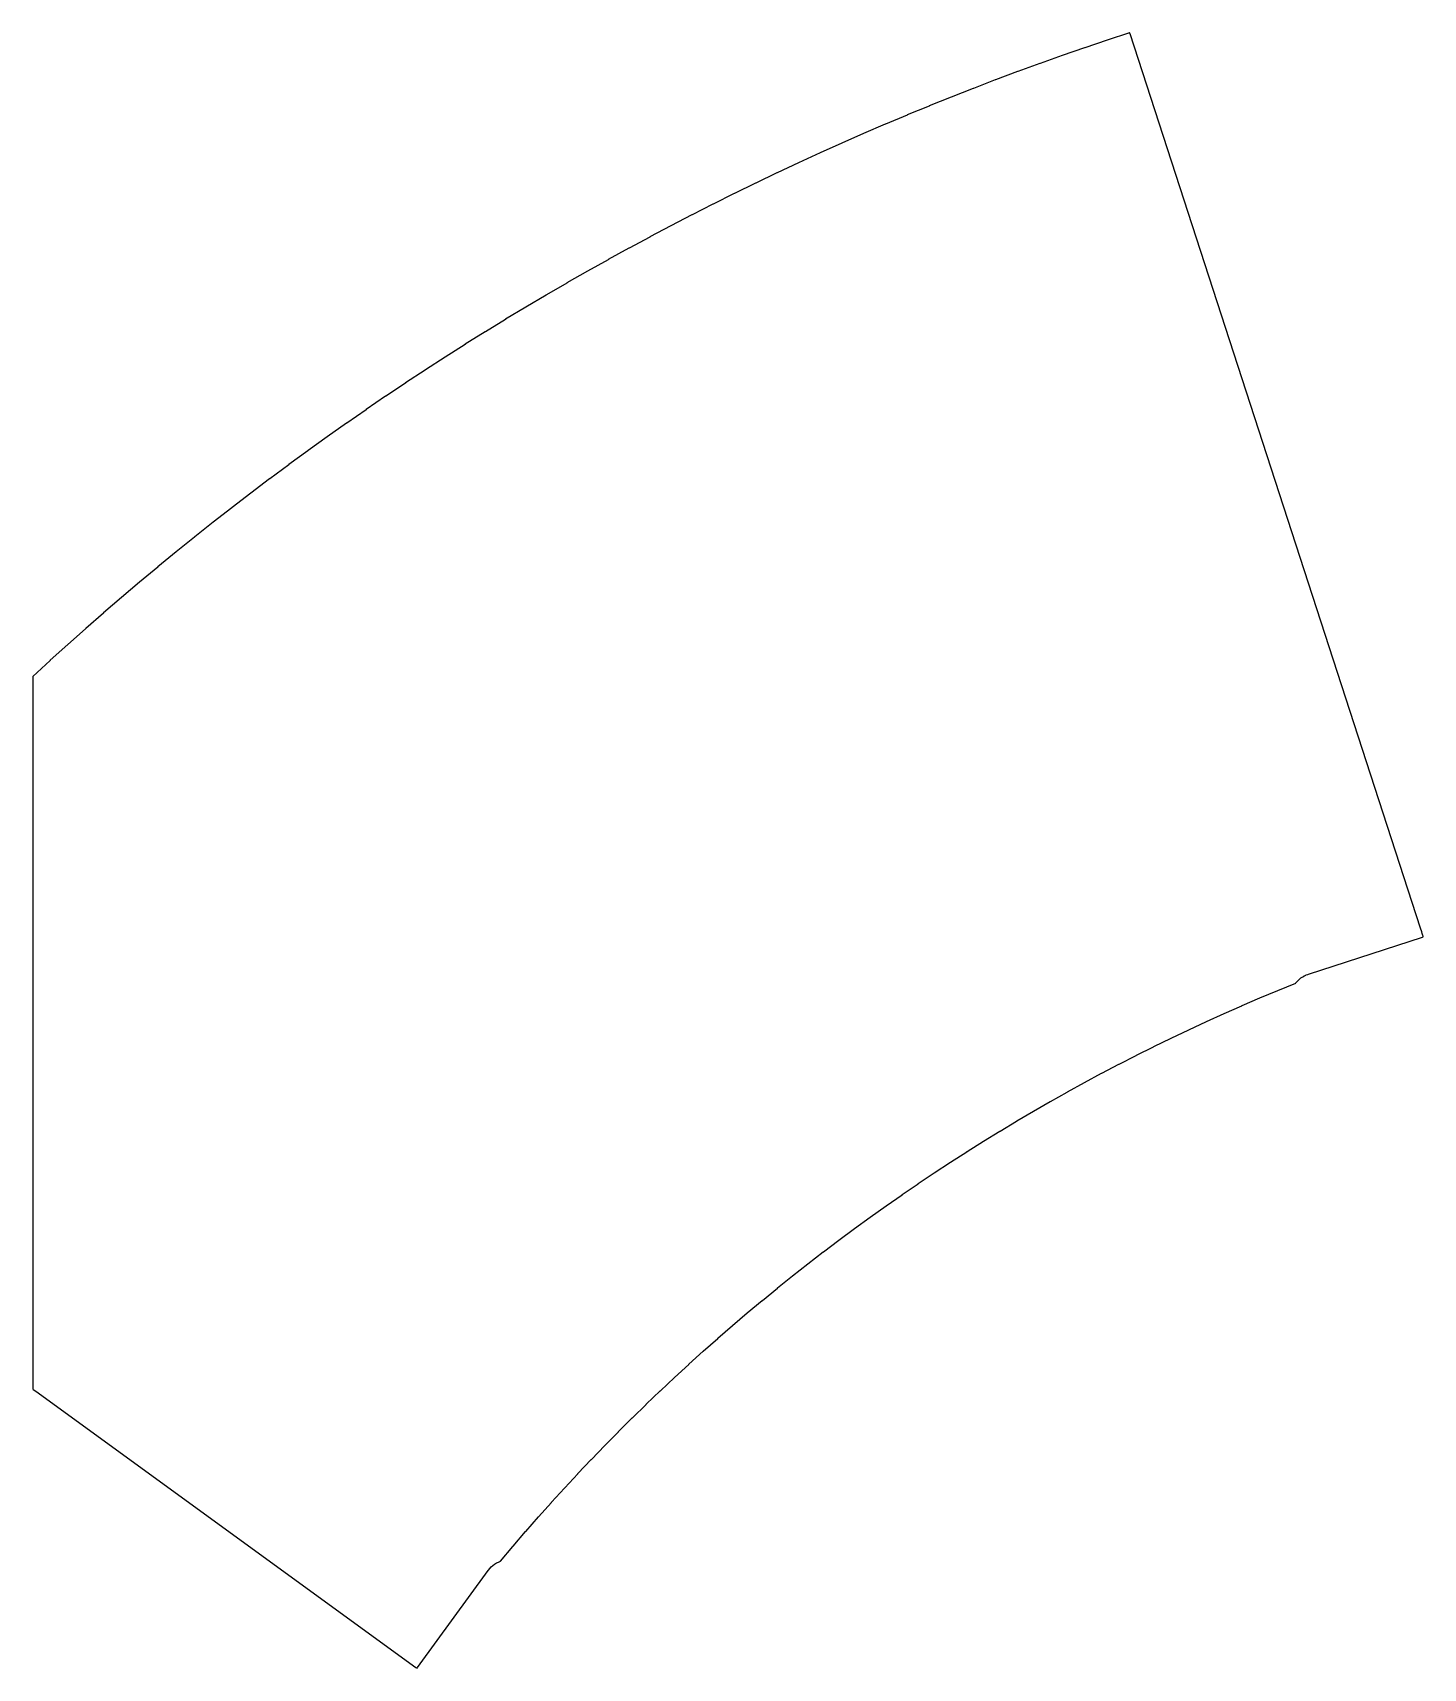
# Model space of a CAD drawing. Header units: millimetres. Extents: x 195 to 480, y 243 to 578.
import ezdxf

# ---------------------------------------------------------------- set-up
doc = ezdxf.new("R2010")
doc.units = ezdxf.units.MM
doc.layers.add('Mesh_cs003', color=7, linetype='CONTINUOUS')

msp = doc.modelspace()

# ---------------------------------------------------------------- linework, layer by layer
at = {"layer": 'Mesh_cs003'}
for p, q in [((420.1, 578.248, 0.1), (415.512, 576.737, 0.1)), ((420.129, 578.258, 0.1), (420.1, 578.248, 0.1)), ((420.18, 578.101, 0.1), (420.129, 578.258, 0.1)), ((420.215, 577.995, 0.1), (420.18, 578.101, 0.1)), ((479.803, 394.6, 0.1), (420.215, 577.995, 0.1)), ((410.834, 575.155, 0.1), (406.283, 573.575, 0.1)), ((410.877, 575.17, 0.1), (410.834, 575.155, 0.1)), ((410.906, 575.18, 0.1), (410.877, 575.17, 0.1)), ((415.482, 576.727, 0.1), (410.906, 575.18, 0.1)), ((415.512, 576.737, 0.1), (415.482, 576.727, 0.1)), ((401.67, 571.931, 0.1), (397.145, 570.278, 0.1)), ((401.699, 571.942, 0.1), (401.67, 571.931, 0.1)), ((401.746, 571.958, 0.1), (401.699, 571.942, 0.1)), ((406.283, 573.575, 0.1), (401.746, 571.958, 0.1)), ((392.556, 568.56, 0.1), (388.046, 566.831, 0.1)), ((392.605, 568.579, 0.1), (392.556, 568.56, 0.1)), ((397.116, 570.268, 0.1), (392.605, 568.579, 0.1)), ((397.145, 570.278, 0.1), (397.116, 570.268, 0.1)), ((383.474, 565.035, 0.1), (378.992, 563.233, 0.1)), ((383.512, 565.05, 0.1), (383.474, 565.035, 0.1)), ((388.008, 566.816, 0.1), (383.512, 565.05, 0.1)), ((388.046, 566.831, 0.1), (388.008, 566.816, 0.1)), ((374.45, 561.365, 0.1), (369.997, 559.492, 0.1)), ((374.487, 561.38, 0.1), (374.45, 561.365, 0.1)), ((378.954, 563.218, 0.1), (374.487, 561.38, 0.1)), ((378.992, 563.233, 0.1), (378.954, 563.218, 0.1)), ((365.485, 557.551, 0.1), (361.063, 555.606, 0.1)), ((365.522, 557.567, 0.1), (365.485, 557.551, 0.1)), ((369.96, 559.476, 0.1), (365.522, 557.567, 0.1)), ((369.997, 559.492, 0.1), (369.96, 559.476, 0.1)), ((356.583, 553.593, 0.1), (352.193, 551.578, 0.1)), ((356.62, 553.61, 0.1), (356.583, 553.593, 0.1)), ((361.026, 555.59, 0.1), (356.62, 553.61, 0.1)), ((361.063, 555.606, 0.1), (361.026, 555.59, 0.1)), ((352.156, 551.561, 0.1), (347.782, 549.511, 0.1)), ((352.193, 551.578, 0.1), (352.156, 551.561, 0.1)), ((343.352, 547.391, 0.1), (339.011, 545.271, 0.1)), ((343.388, 547.408, 0.1), (343.352, 547.391, 0.1)), ((347.746, 549.494, 0.1), (343.388, 547.408, 0.1)), ((347.782, 549.511, 0.1), (347.746, 549.494, 0.1)), ((338.975, 545.253, 0.1), (334.651, 543.098, 0.1)), ((339.011, 545.271, 0.1), (338.975, 545.253, 0.1)), ((330.273, 540.872, 0.1), (325.985, 538.648, 0.1)), ((330.309, 540.891, 0.1), (330.273, 540.872, 0.1)), ((334.615, 543.08, 0.1), (330.309, 540.891, 0.1)), ((334.651, 543.098, 0.1), (334.615, 543.08, 0.1)), ((325.949, 538.63, 0.1), (321.679, 536.372, 0.1)), ((325.985, 538.648, 0.1), (325.949, 538.63, 0.1)), ((317.355, 534.041, 0.1), (313.121, 531.715, 0.1)), ((317.391, 534.061, 0.1), (317.355, 534.041, 0.1)), ((321.643, 536.353, 0.1), (317.391, 534.061, 0.1)), ((321.679, 536.372, 0.1), (321.643, 536.353, 0.1)), ((313.086, 531.695, 0.1), (308.871, 529.335, 0.1)), ((313.121, 531.715, 0.1), (313.086, 531.695, 0.1)), ((304.605, 526.902, 0.1), (300.428, 524.474, 0.1)), ((304.64, 526.922, 0.1), (304.605, 526.902, 0.1)), ((308.836, 529.316, 0.1), (304.64, 526.922, 0.1)), ((308.871, 529.335, 0.1), (308.836, 529.316, 0.1)), ((300.393, 524.454, 0.1), (296.236, 521.993, 0.1)), ((300.428, 524.474, 0.1), (300.393, 524.454, 0.1)), ((296.202, 521.973, 0.1), (292.065, 519.479, 0.1)), ((296.236, 521.993, 0.1), (296.202, 521.973, 0.1)), ((287.878, 516.91, 0.1), (283.782, 514.35, 0.1)), ((287.913, 516.931, 0.1), (287.878, 516.91, 0.1)), ((292.03, 519.458, 0.1), (287.913, 516.931, 0.1)), ((292.065, 519.479, 0.1), (292.03, 519.458, 0.1)), ((283.747, 514.328, 0.1), (279.672, 511.736, 0.1)), ((283.782, 514.35, 0.1), (283.747, 514.328, 0.1)), ((279.637, 511.714, 0.1), (275.582, 509.089, 0.1)), ((279.672, 511.736, 0.1), (279.637, 511.714, 0.1)), ((275.548, 509.067, 0.1), (271.515, 506.409, 0.1)), ((275.582, 509.089, 0.1), (275.548, 509.067, 0.1)), ((267.435, 503.675, 0.1), (263.444, 500.953, 0.1)), ((267.468, 503.697, 0.1), (267.435, 503.675, 0.1)), ((271.481, 506.387, 0.1), (267.468, 503.697, 0.1)), ((271.515, 506.409, 0.1), (271.481, 506.387, 0.1)), ((263.41, 500.93, 0.1), (259.442, 498.176, 0.1)), ((263.444, 500.953, 0.1), (263.41, 500.93, 0.1)), ((259.408, 498.153, 0.1), (255.462, 495.368, 0.1)), ((259.442, 498.176, 0.1), (259.408, 498.153, 0.1)), ((255.429, 495.344, 0.1), (251.504, 492.527, 0.1)), ((255.462, 495.368, 0.1), (255.429, 495.344, 0.1)), ((251.472, 492.504, 0.1), (247.57, 489.655, 0.1)), ((251.504, 492.527, 0.1), (251.472, 492.504, 0.1)), ((243.626, 486.728, 0.1), (239.771, 483.817, 0.1)), ((243.659, 486.752, 0.1), (243.626, 486.728, 0.1)), ((247.537, 489.631, 0.1), (243.659, 486.752, 0.1)), ((247.57, 489.655, 0.1), (247.537, 489.631, 0.1)), ((239.739, 483.793, 0.1), (235.907, 480.852, 0.1)), ((239.771, 483.817, 0.1), (239.739, 483.793, 0.1)), ((235.875, 480.827, 0.1), (232.066, 477.855, 0.1)), ((235.907, 480.852, 0.1), (235.875, 480.827, 0.1)), ((232.034, 477.83, 0.1), (228.25, 474.828, 0.1)), ((232.066, 477.855, 0.1), (232.034, 477.83, 0.1)), ((228.218, 474.803, 0.1), (224.458, 471.77, 0.1)), ((228.25, 474.828, 0.1), (228.218, 474.803, 0.1)), ((224.427, 471.745, 0.1), (220.691, 468.682, 0.1)), ((224.458, 471.77, 0.1), (224.427, 471.745, 0.1)), ((220.66, 468.656, 0.1), (216.949, 465.564, 0.1)), ((220.691, 468.682, 0.1), (220.66, 468.656, 0.1)), ((216.918, 465.538, 0.1), (213.231, 462.416, 0.1)), ((216.949, 465.564, 0.1), (216.918, 465.538, 0.1)), ((213.201, 462.39, 0.1), (209.539, 459.238, 0.1)), ((213.231, 462.416, 0.1), (213.201, 462.39, 0.1)), ((209.509, 459.212, 0.1), (205.873, 456.031, 0.1)), ((209.539, 459.238, 0.1), (209.509, 459.212, 0.1)), ((205.843, 456.005, 0.1), (202.233, 452.795, 0.1)), ((205.873, 456.031, 0.1), (205.843, 456.005, 0.1)), ((202.202, 452.768, 0.1), (198.618, 449.53, 0.1)), ((202.233, 452.795, 0.1), (202.202, 452.768, 0.1)), ((195.03, 446.235, 0.1), (195, 446.208, 0.1)), ((195, 446.208, 0.1), (195, 445.142, 0.1)), ((198.588, 449.502, 0.1), (195.03, 446.235, 0.1)), ((198.618, 449.53, 0.1), (198.588, 449.502, 0.1)), ((195, 445.142, 0.1), (195, 300.337, 0.1)), ((456.812, 385.142, 0.1), (480.23, 392.751, 0.1)), ((480.064, 393.796, 0.1), (479.803, 394.6, 0.1)), ((480.163, 393.494, 0.1), (480.064, 393.796, 0.1)), ((480.302, 393.065, 0.1), (480.163, 393.494, 0.1)), ((480.23, 392.751, 0.1), (480.387, 392.802, 0.1)), ((480.336, 392.96, 0.1), (480.302, 393.065, 0.1)), ((480.387, 392.802, 0.1), (480.336, 392.96, 0.1)), ((450.552, 381.821, 0.1), (454.227, 383.319, 0.1)), ((454.227, 383.319, 0.1), (454.233, 383.326, 0.1)), ((454.233, 383.326, 0.1), (454.247, 383.344, 0.1)), ((454.247, 383.344, 0.1), (454.253, 383.351, 0.1)), ((454.253, 383.351, 0.1), (454.409, 383.551, 0.1)), ((454.409, 383.551, 0.1), (454.575, 383.742, 0.1)), ((454.575, 383.742, 0.1), (454.652, 383.818, 0.1)), ((454.652, 383.818, 0.1), (454.684, 383.849, 0.1)), ((454.684, 383.849, 0.1), (454.907, 384.069, 0.1)), ((454.907, 384.069, 0.1), (454.975, 384.126, 0.1)), ((454.975, 384.126, 0.1), (455.216, 384.326, 0.1)), ((455.216, 384.326, 0.1), (455.274, 384.369, 0.1)), ((455.274, 384.369, 0.1), (455.416, 384.463, 0.1)), ((455.416, 384.463, 0.1), (455.637, 384.614, 0.1)), ((455.637, 384.614, 0.1), (455.847, 384.733, 0.1)), ((455.847, 384.733, 0.1), (455.953, 384.793, 0.1)), ((455.953, 384.793, 0.1), (456.002, 384.817, 0.1)), ((456.002, 384.817, 0.1), (456.294, 384.953, 0.1)), ((456.294, 384.953, 0.1), (456.343, 384.974, 0.1)), ((456.343, 384.974, 0.1), (456.62, 385.076, 0.1)), ((456.62, 385.076, 0.1), (456.669, 385.093, 0.1)), ((456.669, 385.093, 0.1), (456.706, 385.108, 0.1)), ((456.706, 385.108, 0.1), (456.812, 385.142, 0.1)), ((443.193, 378.703, 0.1), (446.834, 380.267, 0.1)), ((446.834, 380.267, 0.1), (446.865, 380.28, 0.1)), ((446.865, 380.28, 0.1), (450.521, 381.809, 0.1)), ((450.521, 381.809, 0.1), (450.552, 381.821, 0.1)), ((435.895, 375.442, 0.1), (439.505, 377.076, 0.1)), ((439.505, 377.076, 0.1), (443.131, 378.676, 0.1)), ((443.131, 378.676, 0.1), (443.162, 378.689, 0.1)), ((443.162, 378.689, 0.1), (443.193, 378.703, 0.1)), ((428.661, 372.041, 0.1), (432.239, 373.745, 0.1)), ((432.239, 373.745, 0.1), (432.27, 373.759, 0.1)), ((432.27, 373.759, 0.1), (435.864, 375.428, 0.1)), ((435.864, 375.428, 0.1), (435.895, 375.442, 0.1)), ((421.495, 368.5, 0.1), (425.039, 370.273, 0.1)), ((425.039, 370.273, 0.1), (425.069, 370.288, 0.1)), ((425.069, 370.288, 0.1), (428.631, 372.026, 0.1)), ((428.631, 372.026, 0.1), (428.661, 372.041, 0.1)), ((414.398, 364.821, 0.1), (417.908, 366.662, 0.1)), ((417.908, 366.662, 0.1), (417.937, 366.678, 0.1)), ((417.937, 366.678, 0.1), (421.465, 368.485, 0.1)), ((421.465, 368.485, 0.1), (421.495, 368.5, 0.1)), ((407.374, 361.006, 0.1), (410.847, 362.915, 0.1)), ((410.847, 362.915, 0.1), (410.877, 362.93, 0.1)), ((410.877, 362.93, 0.1), (414.368, 364.806, 0.1)), ((414.368, 364.806, 0.1), (414.398, 364.821, 0.1)), ((400.396, 357.039, 0.1), (403.832, 359.014, 0.1)), ((403.832, 359.014, 0.1), (403.861, 359.031, 0.1)), ((403.861, 359.031, 0.1), (407.316, 360.973, 0.1)), ((407.316, 360.973, 0.1), (407.345, 360.99, 0.1)), ((407.345, 360.99, 0.1), (407.374, 361.006, 0.1)), ((396.98, 355.03, 0.1), (400.396, 357.039, 0.1)), ((390.12, 350.862, 0.1), (393.497, 352.936, 0.1)), ((393.497, 352.936, 0.1), (393.526, 352.954, 0.1)), ((393.526, 352.954, 0.1), (396.922, 354.996, 0.1)), ((396.922, 354.996, 0.1), (396.951, 355.013, 0.1)), ((396.951, 355.013, 0.1), (396.98, 355.03, 0.1)), ((386.763, 348.754, 0.1), (390.12, 350.862, 0.1)), ((380.028, 344.389, 0.1), (383.343, 346.561, 0.1)), ((383.343, 346.561, 0.1), (383.371, 346.579, 0.1)), ((383.371, 346.579, 0.1), (386.707, 348.719, 0.1)), ((386.707, 348.719, 0.1), (386.735, 348.737, 0.1)), ((386.735, 348.737, 0.1), (386.763, 348.754, 0.1)), ((376.733, 342.185, 0.1), (380.028, 344.389, 0.1)), ((370.154, 337.645, 0.1), (373.405, 339.912, 0.1)), ((373.405, 339.912, 0.1), (373.433, 339.931, 0.1)), ((373.433, 339.931, 0.1), (376.706, 342.167, 0.1)), ((376.706, 342.167, 0.1), (376.733, 342.185, 0.1)), ((366.898, 335.327, 0.1), (370.127, 337.626, 0.1)), ((370.127, 337.626, 0.1), (370.154, 337.645, 0.1)), ((360.454, 330.598, 0.1), (363.638, 332.959, 0.1)), ((363.638, 332.959, 0.1), (363.665, 332.979, 0.1)), ((363.665, 332.979, 0.1), (366.871, 335.308, 0.1)), ((366.871, 335.308, 0.1), (366.898, 335.327, 0.1)), ((357.266, 328.187, 0.1), (360.427, 330.579, 0.1)), ((360.427, 330.579, 0.1), (360.454, 330.598, 0.1)), ((350.936, 323.253, 0.1), (354.05, 325.705, 0.1)), ((354.05, 325.705, 0.1), (354.076, 325.725, 0.1)), ((354.076, 325.725, 0.1), (354.102, 325.745, 0.1)), ((354.102, 325.745, 0.1), (357.24, 328.167, 0.1)), ((357.24, 328.167, 0.1), (357.266, 328.187, 0.1)), ((347.846, 320.771, 0.1), (350.936, 323.253, 0.1)), ((344.754, 318.238, 0.1), (347.82, 320.75, 0.1)), ((347.82, 320.75, 0.1), (347.846, 320.771, 0.1)), ((338.645, 313.083, 0.1), (341.661, 315.654, 0.1)), ((341.661, 315.654, 0.1), (344.703, 318.195, 0.1)), ((344.703, 318.195, 0.1), (344.728, 318.217, 0.1)), ((344.728, 318.217, 0.1), (344.754, 318.238, 0.1)), ((335.627, 310.462, 0.1), (338.619, 313.062, 0.1)), ((338.619, 313.062, 0.1), (338.645, 313.083, 0.1)), ((332.611, 307.79, 0.1), (335.577, 310.418, 0.1)), ((335.577, 310.418, 0.1), (335.602, 310.44, 0.1)), ((335.602, 310.44, 0.1), (335.627, 310.462, 0.1)), ((329.67, 305.133, 0.1), (332.611, 307.79, 0.1)), ((323.817, 299.689, 0.1), (326.706, 302.402, 0.1)), ((326.706, 302.402, 0.1), (326.731, 302.425, 0.1)), ((326.731, 302.425, 0.1), (329.645, 305.11, 0.1)), ((329.645, 305.11, 0.1), (329.67, 305.133, 0.1)), ((195, 300.337, 0.1), (195, 300.074, 0.1)), ((195, 300.074, 0.1), (195.129, 299.981, 0.1)), ((195.129, 299.981, 0.1), (195.653, 299.6, 0.1)), ((195.653, 299.6, 0.1), (273.655, 242.928, 0.1)), ((320.93, 296.924, 0.1), (323.793, 299.666, 0.1)), ((323.793, 299.666, 0.1), (323.817, 299.689, 0.1)), ((318.071, 294.132, 0.1), (320.906, 296.901, 0.1)), ((320.906, 296.901, 0.1), (320.93, 296.924, 0.1)), ((315.238, 291.313, 0.1), (318.047, 294.109, 0.1)), ((318.047, 294.109, 0.1), (318.071, 294.132, 0.1)), ((312.433, 288.466, 0.1), (315.214, 291.289, 0.1)), ((315.214, 291.289, 0.1), (315.238, 291.313, 0.1)), ((306.905, 282.692, 0.1), (309.632, 285.568, 0.1)), ((309.632, 285.568, 0.1), (309.655, 285.592, 0.1)), ((309.655, 285.592, 0.1), (312.409, 288.442, 0.1)), ((312.409, 288.442, 0.1), (312.433, 288.466, 0.1)), ((304.184, 279.765, 0.1), (306.883, 282.668, 0.1)), ((306.883, 282.668, 0.1), (306.905, 282.692, 0.1)), ((301.491, 276.812, 0.1), (304.161, 279.74, 0.1)), ((304.161, 279.74, 0.1), (304.184, 279.765, 0.1)), ((298.827, 273.832, 0.1), (301.469, 276.787, 0.1)), ((301.469, 276.787, 0.1), (301.491, 276.812, 0.1)), ((296.191, 270.828, 0.1), (298.805, 273.808, 0.1)), ((298.805, 273.808, 0.1), (298.827, 273.832, 0.1)), ((293.585, 267.797, 0.1), (296.169, 270.803, 0.1)), ((296.169, 270.803, 0.1), (296.191, 270.828, 0.1)), ((290.987, 264.717, 0.1), (293.542, 267.747, 0.1)), ((293.542, 267.747, 0.1), (293.564, 267.772, 0.1)), ((293.564, 267.772, 0.1), (293.585, 267.797, 0.1)), ((273.976, 242.899, 0.1), (288.45, 262.82, 0.1)), ((288.45, 262.82, 0.1), (288.515, 262.91, 0.1)), ((288.515, 262.91, 0.1), (288.789, 263.253, 0.1)), ((288.789, 263.253, 0.1), (289.099, 263.579, 0.1)), ((289.099, 263.579, 0.1), (289.433, 263.872, 0.1)), ((289.433, 263.872, 0.1), (289.792, 264.134, 0.1)), ((289.792, 264.134, 0.1), (290.169, 264.362, 0.1)), ((290.169, 264.362, 0.1), (290.572, 264.558, 0.1)), ((290.572, 264.558, 0.1), (290.987, 264.717, 0.1)), ((273.655, 242.928, 0.1), (273.745, 242.862, 0.1)), ((273.745, 242.862, 0.1), (273.879, 242.765, 0.1)), ((273.879, 242.765, 0.1), (273.976, 242.899, 0.1))]:
    msp.add_line(p, q, dxfattribs=at)

doc.saveas('drawing.dxf')
